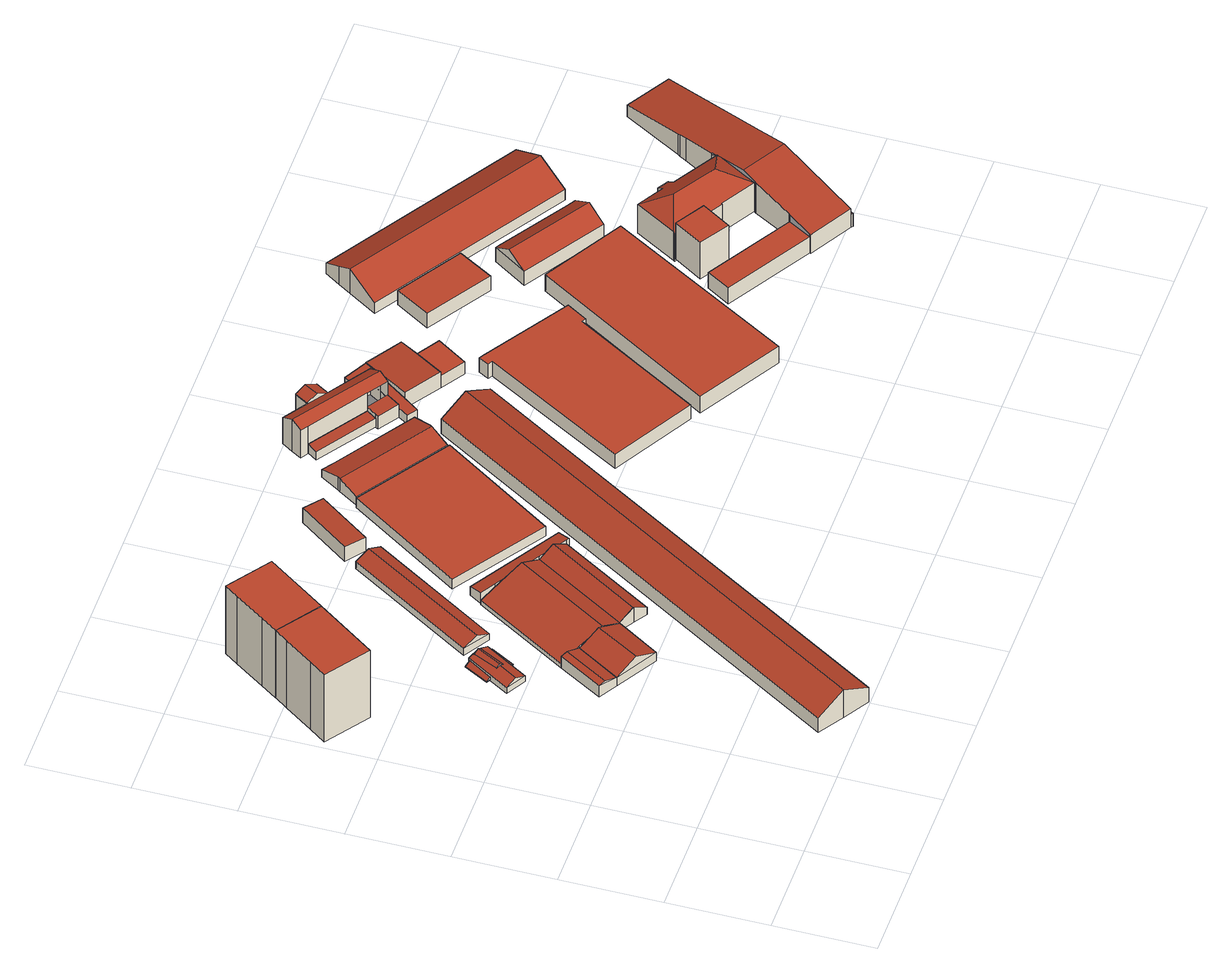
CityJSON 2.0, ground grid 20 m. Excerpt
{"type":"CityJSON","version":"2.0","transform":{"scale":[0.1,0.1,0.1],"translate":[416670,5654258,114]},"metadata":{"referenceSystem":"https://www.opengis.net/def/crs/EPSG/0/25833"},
"CityObjects":{
"building1":{"type":"Building","attributes":{"Dachtyp_tdc":"tdcPolyFlatRoof","Gemeindeschluessel":14612000,"Dachneigung":0,"QualitaetDacherkennung":75,"Geometrietyp2DReferenz":"3000","measuredHeight":16.74,"function":"31001_9998","roofType":"1000"},"geometry":[{"type":"Solid","lod":"2","boundaries":[[[[0,1,2,3]],[[1,4,5,2]],[[4,6,7,5]],[[6,8,9,7]],[[3,2,5,7,9,10]],[[8,11,10,9]],[[11,0,3,10]],[[11,8,6,4,1,0]]]],"semantics":{"surfaces":[{"type":"WallSurface"},{"type":"GroundSurface"},{"type":"RoofSurface"}],"values":[[0,0,0,0,1,0,0,2]]}}]},
"building2":{"type":"Building","attributes":{"Dachtyp_tdc":"tdcGableRoof","Gemeindeschluessel":14612000,"Dachneigung":18.86,"QualitaetDacherkennung":60,"Geometrietyp2DReferenz":"3000","measuredHeight":3.03,"function":"31001_2740","roofType":"3100"},"geometry":[{"type":"Solid","lod":"2","boundaries":[[[[12,13,14,15]],[[13,16,17,14]],[[16,18,19,17]],[[18,12,15,19]],[[16,13,20]],[[12,18,21]],[[13,12,21,20]],[[18,16,20,21]],[[15,14,17,19]]]],"semantics":{"surfaces":[{"type":"WallSurface"},{"type":"RoofSurface"},{"type":"GroundSurface"}],"values":[[0,0,0,0,0,0,1,1,2]]}}]},
"building3":{"type":"Building","attributes":{"Gemeindeschluessel":14612000,"Dachneigung":68.22,"Dachorientierung":-148.67,"MittlereTraufHoehe":115.64,"QualitaetDacherkennung":82,"ObjektHoehe":2.37,"BodenHoehe":114.18,"Geometrietyp2DReferenz":"3000","AbsoluteHoehe":116.55,"Dachflaeche":49.95,"measuredHeight":2.37,"function":"31001_2740","roofType":"3100","storeysAboveGround":1},"geometry":[{"type":"MultiSurface","lod":"2","boundaries":[[[22,23,24,25]],[[23,26,27,24]],[[26,28,29,27]],[[28,22,25,29]],[[26,23,30]],[[22,28,31]],[[23,22,31,30]],[[28,26,30,31]],[[25,24,27,29]]],"semantics":{"surfaces":[{"type":"WallSurface"},{"type":"RoofSurface"},{"type":"GroundSurface"}],"values":[0,0,0,0,0,0,1,1,2]}}]},
"building4":{"type":"Building","attributes":{"Dachtyp_tdc":"tdcPolyFlatRoof","Gemeindeschluessel":14612000,"Dachneigung":0,"QualitaetDacherkennung":75,"Geometrietyp2DReferenz":"3000","measuredHeight":16.74,"function":"31001_9998","roofType":"1000"},"geometry":[{"type":"Solid","lod":"2","boundaries":[[[[8,6,32,33]],[[8,34,35,36,37,6]],[[32,38,39,40,41,33]],[[6,37,38,32]],[[37,36,39,38]],[[36,35,40,39]],[[35,34,41,40]],[[34,8,33,41]]]],"semantics":{"surfaces":[{"type":"WallSurface"},{"type":"RoofSurface"},{"type":"GroundSurface"}],"values":[[0,1,2,0,0,0,0,0]]}}]},
"building5":{"type":"Building","attributes":{"Dachtyp_tdc":"tdcGableRoof","Gemeindeschluessel":14612000,"Dachneigung":35.05,"QualitaetDacherkennung":63,"Geometrietyp2DReferenz":"3000","measuredHeight":2.54,"function":"31001_2000","roofType":"3100"},"geometry":[{"type":"Solid","lod":"2","boundaries":[[[[42,43,44,45]],[[43,46,47,44]],[[46,48,49,47]],[[48,42,45,49]],[[46,43,50]],[[42,48,51]],[[43,42,51,50]],[[48,46,50,51]],[[45,44,47,49]]]],"semantics":{"surfaces":[{"type":"WallSurface"},{"type":"RoofSurface"},{"type":"GroundSurface"}],"values":[[0,0,0,0,0,0,1,1,2]]}}]},
"building6":{"type":"Building","attributes":{"Dachtyp_tdc":"tdcFreeFormRoof","Gemeindeschluessel":14612000,"Dachneigung":23.73,"QualitaetDacherkennung":73,"Geometrietyp2DReferenz":"3000","measuredHeight":4.26,"function":"31001_2740","roofType":"5000"},"geometry":[{"type":"Solid","lod":"2","boundaries":[[[[52,53,15,14]],[[53,54,55,15]],[[54,56,57,55]],[[56,58,59,57]],[[58,60,61,59]],[[60,52,14,61]],[[62,63,54,53,52]],[[60,58,56,63,62]],[[52,60,62]],[[56,54,63]],[[14,15,55,57,59,61]]]],"semantics":{"surfaces":[{"type":"WallSurface"},{"type":"RoofSurface"},{"type":"GroundSurface"}],"values":[[0,0,0,0,0,0,1,1,0,0,2]]}}]},
"building7":{"type":"Building","attributes":{"Dachtyp_tdc":"tdcGableRoof","Gemeindeschluessel":14612000,"Dachneigung":17.84,"QualitaetDacherkennung":33,"Geometrietyp2DReferenz":"3000","measuredHeight":4.14,"function":"31001_2740","roofType":"3100"},"geometry":[{"type":"Solid","lod":"2","boundaries":[[[[64,65,57,59]],[[65,66,67,57]],[[66,54,55,67]],[[54,68,15,55]],[[68,69,19,15]],[[69,70,71,19]],[[70,72,73,71]],[[72,74,75,73]],[[74,76,77,75]],[[76,78,79,77]],[[78,80,81,79]],[[80,64,59,81]],[[76,74,72,70,69,68,54,66]],[[66,65,64,80,78,76]],[[59,57,67,55,15,19,71,73,75,77,79,81]]]],"semantics":{"surfaces":[{"type":"WallSurface"},{"type":"RoofSurface"},{"type":"GroundSurface"}],"values":[[0,0,0,0,0,0,0,0,0,0,0,0,1,1,2]]}}]},
"building8":{"type":"Building","attributes":{"Dachtyp_tdc":"tdcGableRoof","Gemeindeschluessel":14612000,"Dachneigung":24.59,"QualitaetDacherkennung":59,"Geometrietyp2DReferenz":"3000","measuredHeight":3.15,"function":"31001_2740","roofType":"3100"},"geometry":[{"type":"Solid","lod":"2","boundaries":[[[[82,83,84,85]],[[83,86,87,84]],[[86,88,89,87]],[[83,82,90]],[[88,86,91]],[[82,88,91,90]],[[86,83,90,91]],[[89,85,84,87]],[[88,82,85,89]]]],"semantics":{"surfaces":[{"type":"WallSurface"},{"type":"RoofSurface"},{"type":"GroundSurface"}],"values":[[0,0,0,0,0,1,1,2,0]]}}]},
"building9":{"type":"Building","attributes":{"Dachtyp_tdc":"tdcFreeFormRoof","Gemeindeschluessel":14612000,"Dachneigung":32.53,"QualitaetDacherkennung":54,"Geometrietyp2DReferenz":"3000","measuredHeight":3.82,"function":"31001_2740","roofType":"5000"},"geometry":[{"type":"Solid","lod":"2","boundaries":[[[[92,93,94,95,96,97]],[[64,80,93,92]],[[80,98,94,93]],[[98,99,95,94]],[[99,100,96,95]],[[100,101,97,96]],[[101,64,92,97]],[[99,98,102,103,101,100]],[[103,102,80,64]],[[98,80,102]],[[64,101,103]]]],"semantics":{"surfaces":[{"type":"GroundSurface"},{"type":"WallSurface"},{"type":"RoofSurface"}],"values":[[0,1,1,1,1,1,1,2,2,1,1]]}}]},
"building10":{"type":"Building","attributes":{"Dachtyp_tdc":"tdcPolyFlatRoof","Gemeindeschluessel":14612000,"Dachneigung":11.62,"QualitaetDacherkennung":73,"Geometrietyp2DReferenz":"3000","measuredHeight":2.65,"function":"31001_2000","roofType":"2100"},"geometry":[{"type":"Solid","lod":"2","boundaries":[[[[104,105,106,107]],[[105,108,109,106]],[[108,110,111,109]],[[110,112,113,111]],[[112,114,115,113]],[[114,116,117,115]],[[116,118,119,117]],[[118,120,121,119]],[[120,122,123,121]],[[122,104,107,123]],[[122,120,118,116,114,112,110,108,105,104]],[[107,106,109,111,113,115,117,119,121,123]]]],"semantics":{"surfaces":[{"type":"WallSurface"},{"type":"RoofSurface"},{"type":"GroundSurface"}],"values":[[0,0,0,0,0,0,0,0,0,0,1,2]]}}]},
"building11":{"type":"Building","attributes":{"Gemeindeschluessel":14612000,"Dachneigung":61.6,"Dachorientierung":-148.41,"MittlereTraufHoehe":119.43,"QualitaetDacherkennung":85,"ObjektHoehe":6.76,"BodenHoehe":114.7,"Geometrietyp2DReferenz":"3000","AbsoluteHoehe":121.46,"Dachflaeche":1382.22,"measuredHeight":6.76,"function":"31001_2740","roofType":"3100","storeysAboveGround":2},"geometry":[{"type":"MultiSurface","lod":"2","boundaries":[[[124,125,126,127]],[[125,128,129,126]],[[128,130,131,129]],[[130,132,133,131]],[[132,134,135,133]],[[134,136,137,135]],[[136,124,127,137]],[[125,124,136,134,132]],[[132,130,128,125]],[[127,126,129,131,133,135,137]]],"semantics":{"surfaces":[{"type":"WallSurface"},{"type":"RoofSurface"},{"type":"GroundSurface"}],"values":[0,0,0,0,0,0,0,1,1,2]}}]},
"building12":{"type":"Building","attributes":{"Dachtyp_tdc":"tdcPolyFlatRoof","Gemeindeschluessel":14612000,"Dachneigung":3.9,"QualitaetDacherkennung":82,"Geometrietyp2DReferenz":"3000","measuredHeight":3.58,"function":"31001_2000","roofType":"2100"},"geometry":[{"type":"Solid","lod":"2","boundaries":[[[[138,139,140,141]],[[139,142,143,140]],[[142,144,145,143]],[[144,138,141,145]],[[144,142,139,138]],[[141,140,143,145]]]],"semantics":{"surfaces":[{"type":"WallSurface"},{"type":"RoofSurface"},{"type":"GroundSurface"}],"values":[[0,0,0,0,1,2]]}}]},
"building13":{"type":"Building","attributes":{"Dachtyp_tdc":"tdcPolyFlatRoof","Gemeindeschluessel":14612000,"Dachneigung":0,"QualitaetDacherkennung":13,"Geometrietyp2DReferenz":"3000","measuredHeight":2.36,"function":"31001_2740","roofType":"1000"},"geometry":[{"type":"Solid","lod":"2","boundaries":[[[[146,147,148,149]],[[147,150,151,148]],[[150,152,153,151]],[[152,154,155,153]],[[154,146,149,155]],[[154,152,150,147,146]],[[149,148,151,153,155]]]],"semantics":{"surfaces":[{"type":"WallSurface"},{"type":"RoofSurface"},{"type":"GroundSurface"}],"values":[[0,0,0,0,0,1,2]]}}]},
"building14":{"type":"Building","attributes":{"Dachtyp_tdc":"tdcGableRoof","Gemeindeschluessel":14612000,"Dachneigung":16.31,"QualitaetDacherkennung":64,"Geometrietyp2DReferenz":"3000","measuredHeight":3.32,"function":"31001_2740","roofType":"3100"},"geometry":[{"type":"Solid","lod":"2","boundaries":[[[[156,157,158,159]],[[157,160,161,158]],[[160,162,163,161]],[[162,164,165,163]],[[164,166,167,165]],[[166,168,169,167]],[[168,170,171,169]],[[170,172,173,171]],[[172,156,159,173]],[[168,166,164,162,160,157,156]],[[156,172,170,168]],[[159,158,161,163,165,167,169,171,173]]]],"semantics":{"surfaces":[{"type":"WallSurface"},{"type":"RoofSurface"},{"type":"GroundSurface"}],"values":[[0,0,0,0,0,0,0,0,0,1,1,2]]}}]},
"building15":{"type":"Building","attributes":{"Dachtyp_tdc":"tdcPolyFlatRoof","Gemeindeschluessel":14612000,"Dachneigung":4.8,"QualitaetDacherkennung":43,"Geometrietyp2DReferenz":"3000","measuredHeight":2.29,"function":"31001_2740","roofType":"2100"},"geometry":[{"type":"Solid","lod":"2","boundaries":[[[[174,175,176,177]],[[175,178,179,176]],[[178,180,181,179]],[[180,174,177,181]],[[180,178,175,174]],[[177,176,179,181]]]],"semantics":{"surfaces":[{"type":"WallSurface"},{"type":"RoofSurface"},{"type":"GroundSurface"}],"values":[[0,0,0,0,1,2]]}}]},
"building16":{"type":"Building","attributes":{"Gemeindeschluessel":14612000,"Geometrietyp2DReferenz":"3000","function":"31001_2000","roofType":"9999"},"children":["building16-1","building16-2","building16-3"]},
"building16-1":{"type":"BuildingPart","attributes":{"Dachtyp_tdc":"tdcPolyFlatRoof","Dachneigung":4.1,"QualitaetDacherkennung":67,"Geometrietyp2DReferenz":"3000","measuredHeight":3.37,"roofType":"2100"},"parents":["building16"],"geometry":[{"type":"MultiSurface","lod":"2","boundaries":[[[182,183,184,185]],[[183,186,187,184]],[[186,188,189,187]],[[188,190,191,189]],[[190,192,193,191]],[[192,190,188,186,183,182]],[[185,184,187,189,191,193]]],"semantics":{"surfaces":[{"type":"WallSurface"},{"type":"RoofSurface"},{"type":"GroundSurface"}],"values":[0,0,0,0,0,1,2]}}]},
"building16-2":{"type":"BuildingPart","attributes":{"Dachtyp_tdc":"tdcGableRoof","Dachneigung":28.59,"QualitaetDacherkennung":66,"Geometrietyp2DReferenz":"3000","measuredHeight":7.89,"roofType":"3100"},"parents":["building16"],"geometry":[{"type":"MultiSurface","lod":"2","boundaries":[[[194,195,196]],[[194,197,198,195]],[[197,199,200,198]],[[199,201,202,200]],[[201,203,204,202]],[[203,205,182,185,204]],[[206,207,208,193,192]],[[207,209,210,208]],[[209,211,212,210]],[[211,213,214,212]],[[213,215,216,214]],[[215,217,216]],[[211,209,207,206,205,203]],[[203,201,199,197,194,215,213,211]],[[195,198,200,202,204,185,193,208,210,212,214,216]]],"semantics":{"surfaces":[{"type":"WallSurface"},{"type":"RoofSurface"},{"type":"GroundSurface"}],"values":[0,0,0,0,0,0,0,0,0,0,0,0,1,1,2]}}]},
"building16-3":{"type":"BuildingPart","attributes":{"Dachtyp_tdc":"tdcGableRoof","Dachneigung":29.84,"QualitaetDacherkennung":70,"Geometrietyp2DReferenz":"3000","measuredHeight":7.8,"roofType":"3100"},"parents":["building16"],"geometry":[{"type":"MultiSurface","lod":"2","boundaries":[[[217,218,219,216]],[[218,220,221,219]],[[220,196,195,221]],[[196,220,222,223]],[[224,225,223,222]],[[196,223,225,217]],[[217,225,224,218]],[[218,224,222,220]],[[195,216,219,221]]],"semantics":{"surfaces":[{"type":"WallSurface"},{"type":"RoofSurface"},{"type":"GroundSurface"}],"values":[0,0,0,1,1,0,0,0,2]}}]},
"building17":{"type":"Building","attributes":{"Dachtyp_tdc":"tdcPolyFlatRoof","Gemeindeschluessel":14612000,"Dachneigung":5.17,"QualitaetDacherkennung":62,"Geometrietyp2DReferenz":"3000","measuredHeight":3.01,"function":"31001_2000","roofType":"2100"},"geometry":[{"type":"Solid","lod":"2","boundaries":[[[[226,227,228,229]],[[227,230,231,228]],[[230,232,233,231]],[[232,234,235,233]],[[234,236,237,235]],[[236,238,239,237]],[[238,226,229,239]],[[238,236,234,232,230,227,226]],[[229,228,231,233,235,237,239]]]],"semantics":{"surfaces":[{"type":"WallSurface"},{"type":"RoofSurface"},{"type":"GroundSurface"}],"values":[[0,0,0,0,0,0,0,1,2]]}}]},
"building18":{"type":"Building","attributes":{"Gemeindeschluessel":14612000,"Dachneigung":90,"Dachorientierung":0,"MittlereTraufHoehe":118.46,"QualitaetDacherkennung":22,"ObjektHoehe":3.44,"BodenHoehe":115.02,"Geometrietyp2DReferenz":"3000","AbsoluteHoehe":118.46,"Dachflaeche":651,"measuredHeight":3.44,"function":"31001_2740","roofType":"1000","storeysAboveGround":1},"geometry":[{"type":"MultiSurface","lod":"2","boundaries":[[[240,241,242,243]],[[241,244,245,242]],[[244,246,247,245]],[[246,248,249,247]],[[248,250,251,249]],[[250,252,253,251]],[[252,254,255,253]],[[254,256,257,255]],[[256,240,243,257]],[[256,254,252,250,248,246,244,241,240]],[[243,242,245,247,249,251,253,255,257]]],"semantics":{"surfaces":[{"type":"WallSurface"},{"type":"RoofSurface"},{"type":"GroundSurface"}],"values":[0,0,0,0,0,0,0,0,0,1,2]}}]},
"building19":{"type":"Building","attributes":{"Dachtyp_tdc":"tdcPolyFlatRoof","Gemeindeschluessel":14612000,"Dachneigung":7.86,"QualitaetDacherkennung":70,"Geometrietyp2DReferenz":"3000","measuredHeight":3.15,"function":"31001_2000","roofType":"2100"},"geometry":[{"type":"Solid","lod":"2","boundaries":[[[[234,258,259,260]],[[258,261,262,259]],[[261,263,264,262]],[[263,265,266,264]],[[265,234,260,266]],[[265,263,261,258,234]],[[260,259,262,264,266]]]],"semantics":{"surfaces":[{"type":"WallSurface"},{"type":"RoofSurface"},{"type":"GroundSurface"}],"values":[[0,0,0,0,0,1,2]]}}]},
"building20":{"type":"Building","attributes":{"Dachtyp_tdc":"tdcPolyFlatRoof","Gemeindeschluessel":14612000,"Dachneigung":3.31,"QualitaetDacherkennung":72,"Geometrietyp2DReferenz":"3000","measuredHeight":3.91,"function":"31001_2000","roofType":"2100"},"geometry":[{"type":"Solid","lod":"2","boundaries":[[[[267,268,269,270]],[[268,271,272,269]],[[271,273,274,272]],[[273,275,276,274]],[[275,277,278,276]],[[277,279,280,278]],[[279,267,270,280]],[[279,277,275,273,271,268,267]],[[270,269,272,274,276,278,280]]]],"semantics":{"surfaces":[{"type":"WallSurface"},{"type":"RoofSurface"},{"type":"GroundSurface"}],"values":[[0,0,0,0,0,0,0,1,2]]}}]},
"building21":{"type":"Building","attributes":{"Dachtyp_tdc":"tdcPolyFlatRoof","Gemeindeschluessel":14612000,"Dachneigung":0,"QualitaetDacherkennung":86,"Geometrietyp2DReferenz":"3000","measuredHeight":3.02,"function":"31001_2000","roofType":"1000"},"geometry":[{"type":"Solid","lod":"2","boundaries":[[[[281,282,278,280]],[[282,283,284,278]],[[283,285,286,284]],[[285,281,280,286]],[[285,283,282,281]],[[280,278,284,286]]]],"semantics":{"surfaces":[{"type":"WallSurface"},{"type":"RoofSurface"},{"type":"GroundSurface"}],"values":[[0,0,0,0,1,2]]}}]},
"building22":{"type":"Building","attributes":{"Gemeindeschluessel":14612000,"Dachorientierung":0,"MittlereTraufHoehe":119.17,"ObjektHoehe":4.05,"BodenHoehe":115.12,"Geometrietyp2DReferenz":"3000","BezugspunktDach":"2000","AbsoluteHoehe":119.17,"Dachflaeche":782.55,"measuredHeight":4.05,"function":"31001_2740","storeysAboveGround":1},"geometry":[{"type":"MultiSurface","lod":"2","boundaries":[[[287,288,289,290]],[[290,289,291,292]],[[289,288,293,291]],[[288,287,294,293]],[[287,290,292,294]],[[292,291,293,294]]],"semantics":{"surfaces":[{"type":"RoofSurface"},{"type":"WallSurface"},{"type":"GroundSurface"}],"values":[0,1,1,1,1,2]}}]},
"building23":{"type":"Building","attributes":{"Dachtyp_tdc":"tdcPolyFlatRoof","Gemeindeschluessel":14612000,"Dachneigung":0,"QualitaetDacherkennung":64,"Geometrietyp2DReferenz":"3000","measuredHeight":3.43,"function":"31001_2000","roofType":"1000"},"geometry":[{"type":"Solid","lod":"2","boundaries":[[[[295,296,297,298]],[[296,299,300,297]],[[299,301,302,300]],[[301,295,298,302]],[[301,299,296,295]],[[298,297,300,302]]]],"semantics":{"surfaces":[{"type":"WallSurface"},{"type":"RoofSurface"},{"type":"GroundSurface"}],"values":[[0,0,0,0,1,2]]}}]},
"building24":{"type":"Building","attributes":{"Gemeindeschluessel":14612000,"Dachorientierung":0,"MittlereTraufHoehe":124.54,"ObjektHoehe":9,"BodenHoehe":115.54,"Geometrietyp2DReferenz":"3000","BezugspunktDach":"2000","AbsoluteHoehe":124.54,"Dachflaeche":45.46,"measuredHeight":9,"function":"31001_2000","storeysAboveGround":3},"geometry":[{"type":"MultiSurface","lod":"2","boundaries":[[[303,304,305,306]],[[306,305,307,308]],[[305,304,309,307]],[[304,303,310,309]],[[303,306,308,310]],[[308,307,309,310]]],"semantics":{"surfaces":[{"type":"RoofSurface"},{"type":"WallSurface"},{"type":"GroundSurface"}],"values":[0,1,1,1,1,2]}}]},
"building25":{"type":"Building","attributes":{"Dachtyp_tdc":"tdcFreeFormRoof","Gemeindeschluessel":14612000,"Dachneigung":31.47,"QualitaetDacherkennung":82,"Geometrietyp2DReferenz":"3000","measuredHeight":5.92,"function":"31001_2000","roofType":"5000"},"geometry":[{"type":"Solid","lod":"2","boundaries":[[[[311,312,313,314]],[[312,315,316,313]],[[315,317,318,316]],[[317,319,320,318]],[[319,321,322,320]],[[321,311,314,322]],[[321,323,324,311]],[[323,319,317,315,312,324]],[[312,311,324]],[[321,319,323]],[[314,313,316,318,320,322]]]],"semantics":{"surfaces":[{"type":"WallSurface"},{"type":"RoofSurface"},{"type":"GroundSurface"}],"values":[[0,0,0,0,0,0,1,1,0,0,2]]}}]},
"building26":{"type":"Building","attributes":{"Gemeindeschluessel":14612000,"Dachneigung":62.52,"Dachorientierung":122.25,"MittlereTraufHoehe":118.98,"QualitaetDacherkennung":85,"ObjektHoehe":6.08,"BodenHoehe":115.13,"Geometrietyp2DReferenz":"3000","AbsoluteHoehe":121.21,"Dachflaeche":682.12,"measuredHeight":6.08,"function":"31001_2740","roofType":"3100","storeysAboveGround":2},"geometry":[{"type":"MultiSurface","lod":"2","boundaries":[[[325,326,327,328]],[[326,329,330,327]],[[329,331,332,330]],[[331,333,334,332]],[[333,335,336,334]],[[335,337,338,336]],[[337,325,328,338]],[[335,333,331,329,326]],[[326,325,337,335]],[[328,327,330,332,334,336,338]]],"semantics":{"surfaces":[{"type":"WallSurface"},{"type":"RoofSurface"},{"type":"GroundSurface"}],"values":[0,0,0,0,0,0,0,1,1,2]}}]},
"building27":{"type":"Building","attributes":{"Gemeindeschluessel":14612000,"Geometrietyp2DReferenz":"3000","function":"31001_2000","roofType":"9999"},"children":["building27-1","building27-2","building27-3","building27-4"]},
"building27-1":{"type":"BuildingPart","attributes":{"Dachtyp_tdc":"tdcGableRoof","Dachneigung":10.07,"QualitaetDacherkennung":12,"Geometrietyp2DReferenz":"3000","measuredHeight":8.26,"roofType":"3100"},"parents":["building27"],"geometry":[{"type":"MultiSurface","lod":"2","boundaries":[[[339,340,341,342,343,344,345,346,347]],[[347,348,349,350,351,352,353,354,355,356,357,358,339]],[[359,360,361,362,363,364,365,366,367,368,369,370,371,372,373,374,375,376,377]],[[353,352,360,359]],[[352,351,361,360]],[[351,350,362,361]],[[350,349,363,362]],[[349,348,378,364,363]],[[346,345,367,366,379]],[[345,344,380,368,367]],[[343,342,370,369,381]],[[342,341,371,370]],[[341,340,382,372,371]],[[354,353,359,377,383]]],"semantics":{"surfaces":[{"type":"RoofSurface"},{"type":"GroundSurface"},{"type":"WallSurface"}],"values":[0,0,1,2,2,2,2,2,2,2,2,2,2,2]}}]},
"building27-2":{"type":"BuildingPart","attributes":{"Dachtyp_tdc":"tdcPolyFlatRoof","Dachneigung":0,"QualitaetDacherkennung":0,"Geometrietyp2DReferenz":"3000","measuredHeight":3.18,"roofType":"9999"},"parents":["building27"],"geometry":[{"type":"MultiSurface","lod":"2","boundaries":[[[379,384,385,378,386]],[[378,385,387,364]],[[385,384,388,387]],[[384,379,366,388]],[[364,387,388,366,365]],[[364,365,386,378]],[[365,366,379,386]]],"semantics":{"surfaces":[{"type":"RoofSurface"},{"type":"WallSurface"},{"type":"GroundSurface"},{"type":"ClosureSurface","isClosure":"1","QuelleClosure":"LoD1Solid"}],"values":[0,1,1,1,2,3,3]}}]},
"building27-3":{"type":"BuildingPart","attributes":{"Dachtyp_tdc":"tdcPolyFlatRoof","Dachneigung":0,"QualitaetDacherkennung":82,"Geometrietyp2DReferenz":"3000","measuredHeight":3.9,"roofType":"1000"},"parents":["building27"],"geometry":[{"type":"MultiSurface","lod":"2","boundaries":[[[380,389,390,368]],[[389,391,392,390]],[[391,393,370,392]],[[393,381,369,370]],[[381,393,391,389,380]],[[368,390,392,370,369]]],"semantics":{"surfaces":[{"type":"WallSurface"},{"type":"RoofSurface"},{"type":"GroundSurface"}],"values":[0,0,0,0,1,2]}}]},
"building27-4":{"type":"BuildingPart","attributes":{"Dachtyp_tdc":"tdcFreeFormRoof","Dachneigung":33.19,"QualitaetDacherkennung":46,"Geometrietyp2DReferenz":"3000","measuredHeight":10.34,"roofType":"5000"},"parents":["building27"],"geometry":[{"type":"MultiSurface","lod":"2","boundaries":[[[394,395,396,371]],[[395,397,398,396]],[[397,399,400,398]],[[399,401,402,400]],[[401,403,404,402]],[[403,405,406,404]],[[405,407,408,406]],[[407,409,410,408]],[[409,411,412,410]],[[411,413,414,412]],[[413,415,416,414]],[[415,383,377,416]],[[382,394,371,372]],[[417,356,418,383,415,413,411,409,407,405,419,420]],[[405,403,419]],[[403,401,399,397,395,394,382,421,420,419]],[[421,422,358,417,420]],[[371,396,398,400,402,404,406,408,410,412,414,416,377,376,375,374,373,372]]],"semantics":{"surfaces":[{"type":"WallSurface"},{"type":"RoofSurface"},{"type":"GroundSurface"}],"values":[0,0,0,0,0,0,0,0,0,0,0,0,0,1,1,1,1,2]}}]}
},
"vertices":[
[6,902,180],[29,934,180],[29,934,13],[6,902,13],[70,992,180],[70,992,13],[90,1019,180],[90,1019,13],[174,959,180],[174,959,13],[91,842,13],[91,842,180],
[363,534,23],[309,447,23],[309,447,2],[363,534,2],[273,469,30],[273,469,2],[325,556,30],[325,556,2],[285,461,33],[338,549,33],
[233,630,16],[286,717,16],[286,717,2],[233,630,2],[325,694,16],[325,694,2],[272,607,16],[272,607,2],[306,705,25],[253,619,25],
[90,1019,12],[174,959,12],[258,1078,180],[173,1138,180],[153,1110,180],[112,1051,180],[112,1051,12],[153,1110,12],[173,1138,12],[258,1078,12],
[333,688,4],[306,640,4],[306,640,3],[333,688,3],[248,672,4],[248,672,3],[275,720,4],[275,720,3],[276,656,28],[303,705,28],
[309,447,22],[363,534,22],[384,520,35],[384,520,2],[414,502,39],[414,502,2],[445,483,23],[445,483,2],[392,398,23],[392,398,2],[350,423,45],[402,509,45],
[445,483,24],[414,502,41],[408,505,44],[408,505,2],[363,534,26],[325,556,12],[438,742,12],[438,742,2],[468,724,24],[468,724,2],[498,706,35],[498,706,2],[522,691,44],[522,691,2],[527,688,41],[527,688,2],[559,669,24],[559,669,2],
[458,982,22],[509,951,21],[509,951,5],[458,982,5],[352,699,21],[352,699,5],[301,731,22],[301,731,5],[484,966,36],[327,714,36],
[445,483,4],[559,669,4],[588,651,4],[614,635,4],[500,449,4],[474,465,4],[588,651,41],[614,635,21],[500,449,21],[474,465,41],[586,652,42],[472,466,42],
[588,651,31],[559,669,31],[559,669,5],[588,651,5],[527,688,31],[527,688,5],[498,706,31],[498,706,5],[468,724,31],[468,724,5],[438,742,31],[438,742,5],[453,766,26],[453,766,5],[633,656,26],[633,656,5],[619,632,31],[619,632,5],[614,635,31],[614,635,5],
[398,2,43],[347,33,75],[347,33,7],[398,2,7],[296,65,43],[296,65,7],[834,938,43],[834,938,7],[884,908,75],[884,908,7],[907,894,60],[907,894,7],[934,877,43],[934,877,7],
[506,978,39],[468,1006,42],[468,1006,6],[506,978,6],[542,1108,42],[542,1108,6],[580,1081,39],[580,1081,6],
[638,682,29],[458,801,29],[458,801,6],[638,682,6],[608,1028,29],[608,1028,6],[784,911,29],[784,911,6],[788,908,29],[788,908,6],
[632,1066,45],[635,1070,44],[635,1070,12],[632,1066,12],[658,1108,31],[658,1108,12],[681,1092,31],[681,1092,12],[836,989,31],[836,989,12],[812,952,44],[812,952,12],[809,948,45],[809,948,12],[784,911,32],[784,911,12],[608,1028,31],[608,1028,12],
[693,1129,37],[706,1148,39],[706,1148,16],[693,1129,16],[819,1072,39],[819,1072,16],[806,1052,37],[806,1052,16],
[859,1046,49],[858,1045,49],[858,1045,15],[859,1046,15],[843,1021,47],[843,1021,15],[803,1047,47],[803,1047,15],[806,1052,47],[806,1052,15],[819,1072,49],[819,1072,15],
[803,1141,80],[803,1141,15],[803,1141,79],[860,1103,80],[860,1103,15],[862,1102,80],[862,1102,15],[884,1087,80],[884,1087,15],[870,1064,94],[870,1064,15],[859,1046,83],[819,1072,83],[706,1148,83],[706,1148,15],[691,1158,83],[691,1158,15],[703,1177,94],[703,1177,15],[717,1199,80],[717,1199,15],[764,1168,80],[764,1168,15],[764,1168,79],
[780,1194,79],[780,1194,15],[819,1167,79],[819,1167,15],[798,1182,93],[782,1155,93],[780,1194,82],[764,1168,82],
[850,988,37],[830,1001,37],[830,1001,16],[850,988,16],[843,1021,39],[843,1021,16],[858,1045,42],[858,1045,16],[884,1087,46],[884,1087,16],[905,1075,46],[905,1075,16],[868,1016,40],[868,1016,16],
[1155,766,45],[1147,771,45],[1147,771,10],[1155,766,10],[998,521,45],[998,521,10],[837,613,45],[837,613,10],[1000,894,45],[1000,894,10],[991,899,45],[991,899,10],[1003,919,45],[1003,919,10],[1010,915,45],[1010,915,10],[1180,807,45],[1180,807,10],
[862,1102,42],[862,1102,18],[884,1087,18],[885,1135,43],[885,1135,18],[926,1108,49],[926,1108,18],[905,1075,49],[905,1075,18],
[868,1016,56],[905,1075,52],[905,1075,17],[868,1016,17],[926,1108,50],[926,1108,17],[977,1075,50],[977,1075,17],[996,1063,50],[996,1063,17],[975,1030,52],[975,1030,17],[936,971,56],[936,971,17],
[936,971,47],[975,1030,47],[1022,1000,47],[1022,1000,17],[983,940,47],[983,940,17],
[1018,509,52],[1182,413,52],[1395,775,52],[1236,867,52],[1395,775,11],[1236,867,11],[1182,413,11],[1018,509,11],
[1201,959,54],[1075,1039,54],[1075,1039,19],[1201,959,19],[1117,1107,54],[1117,1107,19],[1242,1028,54],[1242,1028,19],
[1437,632,105],[1380,667,105],[1344,610,105],[1401,574,105],[1344,610,15],[1401,574,15],[1380,667,15],[1437,632,15],
[1234,906,50],[1277,973,52],[1277,973,16],[1234,906,16],[1283,969,52],[1283,969,16],[1417,882,53],[1417,882,16],[1434,872,53],[1434,872,16],[1392,806,50],[1392,806,16],[1414,840,75],[1256,941,75],
[1091,1142,37],[1127,1199,72],[1127,1199,11],[1091,1142,11],[1143,1225,56],[1143,1225,11],[1163,1256,37],[1163,1256,11],[1543,1017,37],[1543,1017,11],[1507,960,72],[1507,960,11],[1471,903,37],[1471,903,11],
[1558,595,93],[1542,567,86],[1541,567,86],[1498,491,68],[1498,490,68],[1471,444,57],[1470,442,56],[1555,393,56],[1644,545,93],[1676,601,81],[1797,809,38],[1711,860,38],[1643,744,62],[1640,739,63],[1633,727,66],[1598,668,78],[1599,667,78],[1594,657,80],[1593,655,80],[1590,650,81],[1633,727,10],[1640,739,10],[1643,744,10],[1711,860,10],[1797,809,10],[1676,601,10],[1644,545,10],[1555,393,10],[1470,442,10],[1471,444,10],[1498,490,10],[1498,491,10],[1541,567,10],[1542,567,10],[1544,570,10],[1558,595,10],[1593,655,10],[1599,667,10],[1598,668,10],[1676,601,42],[1555,393,42],[1471,444,49],[1498,490,49],[1542,567,79],[1598,668,73],
[1559,390,42],[1679,600,42],[1644,545,42],[1679,600,10],[1559,390,10],
[1302,545,49],[1302,545,10],[1330,591,49],[1330,591,10],[1498,491,49],
[1541,567,79],[1543,570,81],[1543,570,10],[1476,611,81],[1476,611,10],[1475,609,79],[1475,609,10],[1378,668,79],[1378,668,10],[1380,671,81],[1380,671,10],[1429,754,81],[1429,754,10],[1481,723,81],[1481,723,10],[1488,734,73],[1488,734,10],[1509,721,73],[1509,721,10],[1502,709,82],[1502,709,10],[1591,656,81],[1591,656,10],[1593,655,81],[1599,667,73],[1442,690,113],[1526,638,113],[1544,570,81],[1558,595,81]
]}
